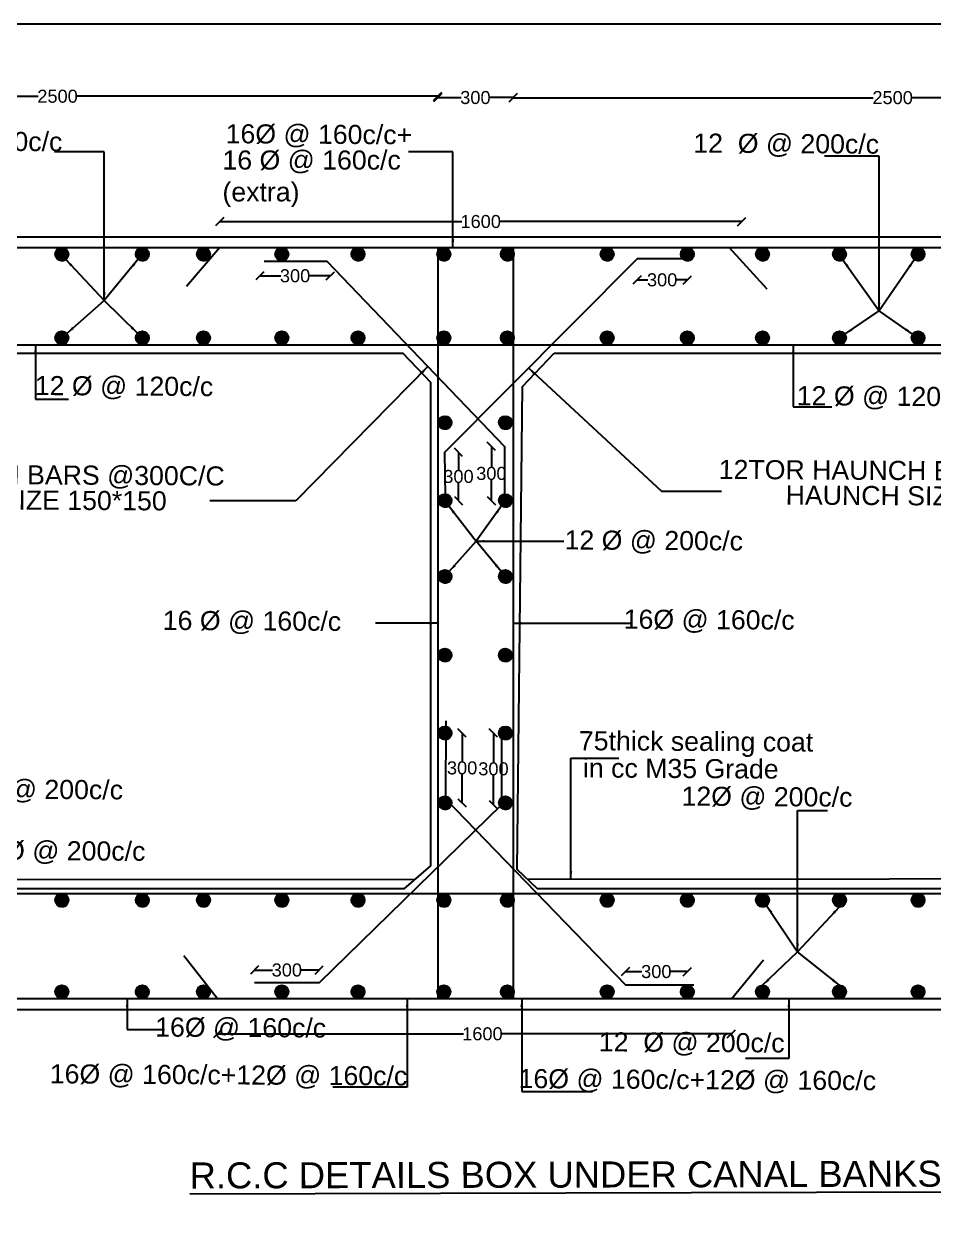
# Model space of a CAD drawing. Header units: millimetres. Extents: x 5124 to 3717425, y 2311 to 45959852.
# Drawn here: x 3690226 to 3700705, y 45945952 to 45959852 of the extents above; entities that cross this region are included whole.
import ezdxf

# ---------------------------------------------------------------- set-up
doc = ezdxf.new("R2010")
doc.units = ezdxf.units.MM
doc.header["$MEASUREMENT"] = 0
for name, color, linetype in [('DIMENSION', 7, 'Continuous'), ('DRAWING', 7, 'Continuous'), ('TEXT', 7, 'Continuous')]:
    doc.layers.add(name, color=color, linetype=linetype)
doc.styles.get("Standard").update_dxf_attribs({"font": 'arial.ttf', "height": 150})
doc.dimstyles.get("Standard").update_dxf_attribs({"dimtxt": 200, "dimasz": 110, "dimexe": 0.18, "dimexo": 0.0625, "dimgap": 0.09, "dimtad": 0, "dimtih": 1, "dimtoh": 1, "dimdec": 0, "dimzin": 0, "dimdsep": 46, "dimtxsty": 'Standard', "dimblk": 'OBLIQUE', "dimcen": 0.09, "dimse1": 1, "dimse2": 1, "dimadec": 0, "dimazin": 0, "dimtfac": 1, "dimtdec": 0, "dimtofl": 0, "dimtmove": 0, "dimatfit": 3, "dimfxl": 1, "dimtolj": 1, "dimtzin": 0, "dimarcsym": 0})

# ---------------------------------------------------------------- blocks, each defined once
blk = doc.blocks.new('_Oblique')
at = {"color": 0, "linetype": 'ByBlock', "lineweight": -2}
blk.add_line((-0.5, -0.5), (0.5, 0.5), dxfattribs=at)
blk = doc.blocks.new('*D67')
at = {"layer": 'Defpoints', "color": 0, "transparency": 16777216}
for p in [(3694989, 45959021), (3686233, 45957278), (3694989, 45957278)]:
    blk.add_point(p, dxfattribs=at)
at = {"layer": 'DIMENSION', "color": 0, "lineweight": -2, "transparency": 16777216}
for p, q in [((3686233, 45959021), (3690386, 45959021)), ((3694989, 45959021), (3690836, 45959021))]:
    blk.add_line(p, q, dxfattribs=at)
at = {"layer": 'DIMENSION', "color": 0, "lineweight": -2, "transparency": 16777216, "xscale": 95, "yscale": 95, "zscale": 95, "rotation": 180}
blk.add_blockref('_Oblique', (3686233, 45959021), dxfattribs=at)
at = {"layer": 'DIMENSION', "color": 0, "lineweight": -2, "transparency": 16777216, "xscale": 95, "yscale": 95, "zscale": 95}
blk.add_blockref('_Oblique', (3694989, 45959021), dxfattribs=at)
at = {"layer": 'DIMENSION', "color": 0, "transparency": 16777216, "insert": (3690611, 45959021), "char_height": 150, "attachment_point": 5}
blk.add_mtext('\\A1;2500', dxfattribs=at)
blk = doc.blocks.new('*D68')
at = {"layer": 'Defpoints', "color": 0, "transparency": 16777216}
for p in [(3695859, 45959006), (3694989, 45957278), (3695859, 45957278)]:
    blk.add_point(p, dxfattribs=at)
at = {"layer": 'DIMENSION', "color": 0, "lineweight": -2, "transparency": 16777216}
for p, q in [((3694989, 45959006), (3695259, 45959006)), ((3695859, 45959006), (3695590, 45959006))]:
    blk.add_line(p, q, dxfattribs=at)
at = {"layer": 'DIMENSION', "color": 0, "lineweight": -2, "transparency": 16777216, "xscale": 95, "yscale": 95, "zscale": 95, "rotation": 180}
blk.add_blockref('_Oblique', (3694989, 45959006), dxfattribs=at)
at = {"layer": 'DIMENSION', "color": 0, "lineweight": -2, "transparency": 16777216, "xscale": 95, "yscale": 95, "zscale": 95}
blk.add_blockref('_Oblique', (3695859, 45959006), dxfattribs=at)
at = {"layer": 'DIMENSION', "color": 0, "transparency": 16777216, "insert": (3695424, 45959006), "char_height": 150, "attachment_point": 5}
blk.add_mtext('\\A1;300', dxfattribs=at)
blk = doc.blocks.new('*D69')
at = {"layer": 'Defpoints', "color": 0, "transparency": 16777216}
for p in [(3704602, 45959005), (3695859, 45957238), (3704602, 45957278)]:
    blk.add_point(p, dxfattribs=at)
at = {"layer": 'DIMENSION', "color": 0, "lineweight": -2, "transparency": 16777216}
for p, q in [((3695859, 45959005), (3700005, 45959005)), ((3704602, 45959005), (3700455, 45959005))]:
    blk.add_line(p, q, dxfattribs=at)
at = {"layer": 'DIMENSION', "color": 0, "lineweight": -2, "transparency": 16777216, "xscale": 95, "yscale": 95, "zscale": 95, "rotation": 180}
blk.add_blockref('_Oblique', (3695859, 45959005), dxfattribs=at)
at = {"layer": 'DIMENSION', "color": 0, "lineweight": -2, "transparency": 16777216, "xscale": 95, "yscale": 95, "zscale": 95}
blk.add_blockref('_Oblique', (3704602, 45959005), dxfattribs=at)
at = {"layer": 'DIMENSION', "color": 0, "transparency": 16777216, "insert": (3700230, 45959005), "char_height": 150, "attachment_point": 5}
blk.add_mtext('\\A1;2500', dxfattribs=at)
blk = doc.blocks.new('*D71')
at = {"layer": 'Defpoints', "color": 0, "transparency": 16777216}
for p in [(3698490, 45957578), (3692479, 45957278), (3698490, 45957278)]:
    blk.add_point(p, dxfattribs=at)
at = {"layer": 'DIMENSION', "color": 0, "lineweight": -2, "transparency": 16777216}
for p, q in [((3692479, 45957578), (3695268, 45957578)), ((3698490, 45957578), (3695701, 45957578))]:
    blk.add_line(p, q, dxfattribs=at)
at = {"layer": 'DIMENSION', "color": 0, "lineweight": -2, "transparency": 16777216, "xscale": 95, "yscale": 95, "zscale": 95, "rotation": 180}
blk.add_blockref('_Oblique', (3692479, 45957578), dxfattribs=at)
at = {"layer": 'DIMENSION', "color": 0, "lineweight": -2, "transparency": 16777216, "xscale": 95, "yscale": 95, "zscale": 95}
blk.add_blockref('_Oblique', (3698490, 45957578), dxfattribs=at)
at = {"layer": 'DIMENSION', "color": 0, "transparency": 16777216, "insert": (3695485, 45957578), "char_height": 150, "attachment_point": 5}
blk.add_mtext('\\A1;1600', dxfattribs=at)
blk = doc.blocks.new('*D72')
at = {"layer": 'Defpoints', "color": 0, "transparency": 16777216}
for p in [(3697286, 45957150), (3697865, 45957126), (3697286, 45956906)]:
    blk.add_point(p, dxfattribs=at)
at = {"layer": 'DIMENSION', "color": 0, "lineweight": -2, "transparency": 16777216}
for p, q in [((3697286, 45956906), (3697410, 45956906)), ((3697865, 45956906), (3697741, 45956906))]:
    blk.add_line(p, q, dxfattribs=at)
at = {"layer": 'DIMENSION', "color": 0, "lineweight": -2, "transparency": 16777216, "xscale": 95, "yscale": 95, "zscale": 95, "rotation": 180}
blk.add_blockref('_Oblique', (3697286, 45956906), dxfattribs=at)
at = {"layer": 'DIMENSION', "color": 0, "lineweight": -2, "transparency": 16777216, "xscale": 95, "yscale": 95, "zscale": 95}
blk.add_blockref('_Oblique', (3697865, 45956906), dxfattribs=at)
at = {"layer": 'DIMENSION', "color": 0, "transparency": 16777216, "insert": (3697575, 45956906), "char_height": 150, "attachment_point": 5}
blk.add_mtext('\\A1;300', dxfattribs=at)
blk = doc.blocks.new('*D73')
at = {"layer": 'Defpoints', "color": 0, "transparency": 16777216}
for p in [(3692941, 45957111), (3693752, 45957081), (3693752, 45956953)]:
    blk.add_point(p, dxfattribs=at)
at = {"layer": 'DIMENSION', "color": 0, "lineweight": -2, "transparency": 16777216}
for p, q in [((3692941, 45956953), (3693181, 45956953)), ((3693752, 45956953), (3693512, 45956953))]:
    blk.add_line(p, q, dxfattribs=at)
at = {"layer": 'DIMENSION', "color": 0, "lineweight": -2, "transparency": 16777216, "xscale": 95, "yscale": 95, "zscale": 95, "rotation": 180}
blk.add_blockref('_Oblique', (3692941, 45956953), dxfattribs=at)
at = {"layer": 'DIMENSION', "color": 0, "lineweight": -2, "transparency": 16777216, "xscale": 95, "yscale": 95, "zscale": 95}
blk.add_blockref('_Oblique', (3693752, 45956953), dxfattribs=at)
at = {"layer": 'DIMENSION', "color": 0, "transparency": 16777216, "insert": (3693347, 45956953), "char_height": 150, "attachment_point": 5}
blk.add_mtext('\\A1;300', dxfattribs=at)
blk = doc.blocks.new('*D78')
at = {"layer": 'Defpoints', "color": 0, "transparency": 16777216}
for p in [(3692880, 45948956), (3692880, 45948809), (3693624, 45948809)]:
    blk.add_point(p, dxfattribs=at)
at = {"layer": 'DIMENSION', "color": 0, "lineweight": -2, "transparency": 16777216}
for p, q in [((3692880, 45948956), (3693086, 45948956)), ((3693624, 45948956), (3693417, 45948956))]:
    blk.add_line(p, q, dxfattribs=at)
at = {"layer": 'DIMENSION', "color": 0, "lineweight": -2, "transparency": 16777216, "xscale": 95, "yscale": 95, "zscale": 95, "rotation": 180}
blk.add_blockref('_Oblique', (3692880, 45948956), dxfattribs=at)
at = {"layer": 'DIMENSION', "color": 0, "lineweight": -2, "transparency": 16777216, "xscale": 95, "yscale": 95, "zscale": 95}
blk.add_blockref('_Oblique', (3693624, 45948956), dxfattribs=at)
at = {"layer": 'DIMENSION', "color": 0, "transparency": 16777216, "insert": (3693252, 45948956), "char_height": 150, "attachment_point": 5}
blk.add_mtext('\\A1;300', dxfattribs=at)
blk = doc.blocks.new('*D79')
at = {"layer": 'Defpoints', "color": 0, "transparency": 16777216}
for p in [(3695073, 45951687), (3695073, 45950882), (3695271, 45950882)]:
    blk.add_point(p, dxfattribs=at)
at = {"layer": 'DIMENSION', "color": 0, "lineweight": -2, "transparency": 16777216}
for p, q in [((3695271, 45951687), (3695271, 45951361)), ((3695271, 45950882), (3695271, 45951208))]:
    blk.add_line(p, q, dxfattribs=at)
at = {"layer": 'DIMENSION', "color": 0, "lineweight": -2, "transparency": 16777216, "xscale": 95, "yscale": 95, "zscale": 95}
for p, rotation in [((3695271, 45951687), 90), ((3695271, 45950882), 270)]:
    blk.add_blockref('_Oblique', p, dxfattribs=dict(at, rotation=rotation))
at = {"layer": 'DIMENSION', "color": 0, "transparency": 16777216, "insert": (3695271, 45951284), "char_height": 150, "attachment_point": 5}
blk.add_mtext('\\A1;300', dxfattribs=at)
blk = doc.blocks.new('*D80')
at = {"layer": 'Defpoints', "color": 0, "transparency": 16777216}
for p in [(3695632, 45951687), (3695770, 45951687), (3695723, 45950860)]:
    blk.add_point(p, dxfattribs=at)
at = {"layer": 'DIMENSION', "color": 0, "lineweight": -2, "transparency": 16777216}
for p, q in [((3695632, 45951687), (3695632, 45951350)), ((3695632, 45950860), (3695632, 45951197))]:
    blk.add_line(p, q, dxfattribs=at)
at = {"layer": 'DIMENSION', "color": 0, "lineweight": -2, "transparency": 16777216, "xscale": 95, "yscale": 95, "zscale": 95}
for p, rotation in [((3695632, 45951687), 90), ((3695632, 45950860), 270)]:
    blk.add_blockref('_Oblique', p, dxfattribs=dict(at, rotation=rotation))
at = {"layer": 'DIMENSION', "color": 0, "transparency": 16777216, "insert": (3695632, 45951273), "char_height": 150, "attachment_point": 5}
blk.add_mtext('\\A1;300', dxfattribs=at)
blk = doc.blocks.new('*D81')
at = {"layer": 'Defpoints', "color": 0, "transparency": 16777216}
for p in [(3695066, 45954919), (3695229, 45954919), (3695073, 45954364)]:
    blk.add_point(p, dxfattribs=at)
at = {"layer": 'DIMENSION', "color": 0, "lineweight": -2, "transparency": 16777216}
for p, q in [((3695229, 45954919), (3695229, 45954718)), ((3695229, 45954364), (3695229, 45954565))]:
    blk.add_line(p, q, dxfattribs=at)
at = {"layer": 'DIMENSION', "color": 0, "lineweight": -2, "transparency": 16777216, "xscale": 95, "yscale": 95, "zscale": 95}
for p, rotation in [((3695229, 45954919), 90), ((3695229, 45954364), 270)]:
    blk.add_blockref('_Oblique', p, dxfattribs=dict(at, rotation=rotation))
at = {"layer": 'DIMENSION', "color": 0, "transparency": 16777216, "insert": (3695229, 45954641), "char_height": 150, "attachment_point": 5}
blk.add_mtext('\\A1;300', dxfattribs=at)
blk = doc.blocks.new('*D82')
at = {"layer": 'Defpoints', "color": 0, "transparency": 16777216}
for p in [(3695757, 45954989), (3695608, 45954364), (3695770, 45954364)]:
    blk.add_point(p, dxfattribs=at)
at = {"layer": 'DIMENSION', "color": 0, "lineweight": -2, "transparency": 16777216}
for p, q in [((3695608, 45954989), (3695608, 45954753)), ((3695608, 45954364), (3695608, 45954600))]:
    blk.add_line(p, q, dxfattribs=at)
at = {"layer": 'DIMENSION', "color": 0, "lineweight": -2, "transparency": 16777216, "xscale": 95, "yscale": 95, "zscale": 95}
for p, rotation in [((3695608, 45954989), 90), ((3695608, 45954364), 270)]:
    blk.add_blockref('_Oblique', p, dxfattribs=dict(at, rotation=rotation))
at = {"layer": 'DIMENSION', "color": 0, "transparency": 16777216, "insert": (3695608, 45954676), "char_height": 150, "attachment_point": 5}
blk.add_mtext('\\A1;300', dxfattribs=at)
blk = doc.blocks.new('*D89')
at = {"layer": 'Defpoints', "color": 0, "transparency": 16777216}
for p in [(3692453, 45948625), (3698373, 45948625), (3698373, 45948221)]:
    blk.add_point(p, dxfattribs=at)
at = {"layer": 'DIMENSION', "color": 0, "lineweight": -2, "transparency": 16777216}
for p, q in [((3692453, 45948221), (3695288, 45948221)), ((3698373, 45948221), (3695722, 45948221))]:
    blk.add_line(p, q, dxfattribs=at)
at = {"layer": 'DIMENSION', "color": 0, "lineweight": -2, "transparency": 16777216, "xscale": 95, "yscale": 95, "zscale": 95, "rotation": 180}
blk.add_blockref('_Oblique', (3692453, 45948221), dxfattribs=at)
at = {"layer": 'DIMENSION', "color": 0, "lineweight": -2, "transparency": 16777216, "xscale": 95, "yscale": 95, "zscale": 95}
blk.add_blockref('_Oblique', (3698373, 45948221), dxfattribs=at)
at = {"layer": 'DIMENSION', "color": 0, "transparency": 16777216, "insert": (3695505, 45948221), "char_height": 150, "attachment_point": 5}
blk.add_mtext('\\A1;1600', dxfattribs=at)
blk = doc.blocks.new('*D90')
at = {"layer": 'Defpoints', "color": 0, "transparency": 16777216}
for p in [(3697865, 45948938), (3697151, 45948784), (3697865, 45948780)]:
    blk.add_point(p, dxfattribs=at)
at = {"layer": 'DIMENSION', "color": 0, "lineweight": -2, "transparency": 16777216}
for p, q in [((3697151, 45948938), (3697343, 45948938)), ((3697865, 45948938), (3697674, 45948938))]:
    blk.add_line(p, q, dxfattribs=at)
at = {"layer": 'DIMENSION', "color": 0, "lineweight": -2, "transparency": 16777216, "xscale": 95, "yscale": 95, "zscale": 95, "rotation": 180}
blk.add_blockref('_Oblique', (3697151, 45948938), dxfattribs=at)
at = {"layer": 'DIMENSION', "color": 0, "lineweight": -2, "transparency": 16777216, "xscale": 95, "yscale": 95, "zscale": 95}
blk.add_blockref('_Oblique', (3697865, 45948938), dxfattribs=at)
at = {"layer": 'DIMENSION', "color": 0, "transparency": 16777216, "insert": (3697508, 45948938), "char_height": 150, "attachment_point": 5}
blk.add_mtext('\\A1;300', dxfattribs=at)

msp = doc.modelspace()

# ---------------------------------------------------------------- hatches: boundary and pattern name
at = {"layer": 'DRAWING'}
h = msp.add_hatch(dxfattribs=at)
h.set_pattern_fill('ANSI31', color=256, style=0)
h.set_pattern_definition([(45, (96544.22576, 12203.57814), (-0.08838834764832, 0.08838834764832), [])])
h.paths.add_polyline_path([(3690736.5, 45957202, 0.9586945), (3690585.3, 45957208.4), (3690585.3, 45957195.7, 0.9586945)])
h = msp.add_hatch(dxfattribs=at)
h.set_pattern_fill('ANSI31', color=256, style=0)
h.set_pattern_definition([(45, (97471.30287, 12203.57814), (-0.08838834764832, 0.08838834764832), [])])
h.paths.add_polyline_path([(3691663.6, 45957202, 0.9586945), (3691512.4, 45957208.4), (3691512.4, 45957195.7, 0.9586945)])
h = msp.add_hatch(dxfattribs=at)
h.set_pattern_fill('ANSI31', color=256, style=0)
h.set_pattern_definition([(45, (98175.15782, 12203.57814), (-0.08838834764832, 0.08838834764832), [])])
h.paths.add_polyline_path([(3692367.4, 45957202, 0.9586945), (3692216.2, 45957208.4), (3692216.2, 45957195.7, 0.9586945)])
h = msp.add_hatch(dxfattribs=at)
h.set_pattern_fill('ANSI31', color=256, style=0)
h.set_pattern_definition([(45, (99078.16056, 12203.57814), (-0.08838834764832, 0.08838834764832), [])])
h.paths.add_polyline_path([(3693270.4, 45957202, 0.9586945), (3693119.2, 45957208.4), (3693119.2, 45957195.7, 0.9586945)])
h = msp.add_hatch(dxfattribs=at)
h.set_pattern_fill('ANSI31', color=256, style=0)
h.set_pattern_definition([(45, (99955.52195, 12203.57814), (-0.08838834764832, 0.08838834764832), [])])
h.paths.add_polyline_path([(3694147.8, 45957202, 0.9586945), (3693996.6, 45957208.4), (3693996.6, 45957195.7, 0.9586945)])
h = msp.add_hatch(dxfattribs=at)
h.set_pattern_fill('ANSI31', color=256, style=0)
h.set_pattern_definition([(45, (100944.42319, 12203.57814), (-0.08838834764832, 0.08838834764832), [])])
h.paths.add_polyline_path([(3695136.7, 45957202, 0.9586945), (3694985.5, 45957208.4), (3694985.5, 45957195.7, 0.9586945)])
h = msp.add_hatch(dxfattribs=at)
h.set_pattern_fill('ANSI31', color=256, style=0)
h.set_pattern_definition([(45, (101675.77136, 12203.57814), (-0.08838834764832, 0.08838834764832), [])])
h.paths.add_polyline_path([(3695868.1, 45957202, 0.9586945), (3695716.8, 45957208.4), (3695716.8, 45957195.7, 0.9586945)])
h = msp.add_hatch(dxfattribs=at)
h.set_pattern_fill('ANSI31', color=256, style=0)
h.set_pattern_definition([(45, (102825.64328, 12203.57814), (-0.08838834764832, 0.08838834764832), [])])
h.paths.add_polyline_path([(3697017.9, 45957202, 0.9586945), (3696866.7, 45957208.4), (3696866.7, 45957195.7, 0.9586945)])
h = msp.add_hatch(dxfattribs=at)
h.set_pattern_fill('ANSI31', color=256, style=0)
h.set_pattern_definition([(45, (103748.44683, 12203.57814), (-0.08838834764832, 0.08838834764832), [])])
h.paths.add_polyline_path([(3697940.7, 45957202, 0.9586945), (3697789.5, 45957208.4), (3697789.5, 45957195.7, 0.9586945)])
h = msp.add_hatch(dxfattribs=at)
h.set_pattern_fill('ANSI31', color=256, style=0)
h.set_pattern_definition([(45, (104615.12433, 12203.57814), (-0.08838834764832, 0.08838834764832), [])])
h.paths.add_polyline_path([(3698807.4, 45957202, 0.9586945), (3698656.2, 45957208.4), (3698656.2, 45957195.7, 0.9586945)])
h = msp.add_hatch(dxfattribs=at)
h.set_pattern_fill('ANSI31', color=256, style=0)
h.set_pattern_definition([(45, (105500.89038, 12203.57814), (-0.08838834764832, 0.08838834764832), [])])
h.paths.add_polyline_path([(3699693.2, 45957202, 0.9586945), (3699542, 45957208.4), (3699542, 45957195.7, 0.9586945)])
h = msp.add_hatch(dxfattribs=at)
h.set_pattern_fill('ANSI31', color=256, style=0)
h.set_pattern_definition([(45, (106406.3148, 12203.57814), (-0.08838834764832, 0.08838834764832), [])])
h.paths.add_polyline_path([(3700598.6, 45957202, 0.9586945), (3700447.4, 45957208.4), (3700447.4, 45957195.7, 0.9586945)])
h = msp.add_hatch(dxfattribs=at)
h.set_pattern_fill('ANSI31', color=256, style=0)
h.set_pattern_definition([(45, (96544.22576, 11239.71504), (-0.08838834764832, 0.08838834764832), [])])
h.paths.add_polyline_path([(3690736.5, 45956238.2, 0.9586945), (3690585.3, 45956244.6), (3690585.3, 45956231.8, 0.9586945)])
h = msp.add_hatch(dxfattribs=at)
h.set_pattern_fill('ANSI31', color=256, style=0)
h.set_pattern_definition([(45, (97471.30287, 11239.71504), (-0.08838834764832, 0.08838834764832), [])])
h.paths.add_polyline_path([(3691663.6, 45956238.2, 0.9586945), (3691512.4, 45956244.6), (3691512.4, 45956231.8, 0.9586945)])
h = msp.add_hatch(dxfattribs=at)
h.set_pattern_fill('ANSI31', color=256, style=0)
h.set_pattern_definition([(45, (98175.15782, 11239.71504), (-0.08838834764832, 0.08838834764832), [])])
h.paths.add_polyline_path([(3692367.4, 45956238.2, 0.9586945), (3692216.2, 45956244.6), (3692216.2, 45956231.8, 0.9586945)])
h = msp.add_hatch(dxfattribs=at)
h.set_pattern_fill('ANSI31', color=256, style=0)
h.set_pattern_definition([(45, (99078.16056, 11239.71504), (-0.08838834764832, 0.08838834764832), [])])
h.paths.add_polyline_path([(3693270.4, 45956238.2, 0.9586945), (3693119.2, 45956244.6), (3693119.2, 45956231.8, 0.9586945)])
h = msp.add_hatch(dxfattribs=at)
h.set_pattern_fill('ANSI31', color=256, style=0)
h.set_pattern_definition([(45, (99955.52195, 11239.71504), (-0.08838834764832, 0.08838834764832), [])])
h.paths.add_polyline_path([(3694147.8, 45956238.2, 0.9586945), (3693996.6, 45956244.6), (3693996.6, 45956231.8, 0.9586945)])
h = msp.add_hatch(dxfattribs=at)
h.set_pattern_fill('ANSI31', color=256, style=0)
h.set_pattern_definition([(45, (100944.42319, 11239.71504), (-0.08838834764832, 0.08838834764832), [])])
h.paths.add_polyline_path([(3695136.7, 45956238.2, 0.9586945), (3694985.5, 45956244.6), (3694985.5, 45956231.8, 0.9586945)])
h = msp.add_hatch(dxfattribs=at)
h.set_pattern_fill('ANSI31', color=256, style=0)
h.set_pattern_definition([(45, (101675.77136, 11239.71504), (-0.08838834764832, 0.08838834764832), [])])
h.paths.add_polyline_path([(3695868.1, 45956238.2, 0.9586945), (3695716.8, 45956244.6), (3695716.8, 45956231.8, 0.9586945)])
h = msp.add_hatch(dxfattribs=at)
h.set_pattern_fill('ANSI31', color=256, style=0)
h.set_pattern_definition([(45, (102825.64328, 11239.71504), (-0.08838834764832, 0.08838834764832), [])])
h.paths.add_polyline_path([(3697017.9, 45956238.2, 0.9586945), (3696866.7, 45956244.6), (3696866.7, 45956231.8, 0.9586945)])
h = msp.add_hatch(dxfattribs=at)
h.set_pattern_fill('ANSI31', color=256, style=0)
h.set_pattern_definition([(45, (103748.44683, 11239.71504), (-0.08838834764832, 0.08838834764832), [])])
h.paths.add_polyline_path([(3697940.7, 45956238.2, 0.9586945), (3697789.5, 45956244.6), (3697789.5, 45956231.8, 0.9586945)])
h = msp.add_hatch(dxfattribs=at)
h.set_pattern_fill('ANSI31', color=256, style=0)
h.set_pattern_definition([(45, (104615.12433, 11239.71504), (-0.08838834764832, 0.08838834764832), [])])
h.paths.add_polyline_path([(3698807.4, 45956238.2, 0.9586945), (3698656.2, 45956244.6), (3698656.2, 45956231.8, 0.9586945)])
h = msp.add_hatch(dxfattribs=at)
h.set_pattern_fill('ANSI31', color=256, style=0)
h.set_pattern_definition([(45, (105500.89038, 11239.71504), (-0.08838834764832, 0.08838834764832), [])])
h.paths.add_polyline_path([(3699693.2, 45956238.2, 0.9586945), (3699542, 45956244.6), (3699542, 45956231.8, 0.9586945)])
h = msp.add_hatch(dxfattribs=at)
h.set_pattern_fill('ANSI31', color=256, style=0)
h.set_pattern_definition([(45, (106406.3148, 11239.71504), (-0.08838834764832, 0.08838834764832), [])])
h.paths.add_polyline_path([(3700598.6, 45956238.2, 0.9586945), (3700447.4, 45956244.6), (3700447.4, 45956231.8, 0.9586945)])
h = msp.add_hatch(dxfattribs=at)
h.set_pattern_fill('ANSI31', color=256, style=0)
h.set_pattern_definition([(45, (100956.93516, 10263.52618), (-0.08838834764832, 0.08838834764832), [])])
h.paths.add_polyline_path([(3695149.2, 45955262, 0.9586945), (3694998, 45955268.4), (3694998, 45955255.6, 0.9586945)])
h = msp.add_hatch(dxfattribs=at)
h.set_pattern_fill('ANSI31', color=256, style=0)
h.set_pattern_definition([(45, (101653.24015, 10263.52618), (-0.08838834764832, 0.08838834764832), [])])
h.paths.add_polyline_path([(3695845.5, 45955262, 0.9586945), (3695694.3, 45955268.4), (3695694.3, 45955255.6, 0.9586945)])
h = msp.add_hatch(dxfattribs=at)
h.set_pattern_fill('ANSI31', color=256, style=0)
h.set_pattern_definition([(45, (100956.93516, 9365.62005), (-0.08838834764832, 0.08838834764832), [])])
h.paths.add_polyline_path([(3695149.2, 45954364.1, 0.9586945), (3694998, 45954370.5), (3694998, 45954357.7, 0.9586945)])
h = msp.add_hatch(dxfattribs=at)
h.set_pattern_fill('ANSI31', color=256, style=0)
h.set_pattern_definition([(45, (101653.24015, 9365.62005), (-0.08838834764832, 0.08838834764832), [])])
h.paths.add_polyline_path([(3695845.5, 45954364.1, 0.9586945), (3695694.3, 45954370.5), (3695694.3, 45954357.7, 0.9586945)])
h = msp.add_hatch(dxfattribs=at)
h.set_pattern_fill('ANSI31', color=256, style=0)
h.set_pattern_definition([(45, (100956.93516, 8491.03357), (-0.08838834764832, 0.08838834764832), [])])
h.paths.add_polyline_path([(3695149.2, 45953489.5, 0.9586945), (3694998, 45953495.9), (3694998, 45953483.1, 0.9586945)])
h = msp.add_hatch(dxfattribs=at)
h.set_pattern_fill('ANSI31', color=256, style=0)
h.set_pattern_definition([(45, (101653.24015, 8491.03357), (-0.08838834764832, 0.08838834764832), [])])
h.paths.add_polyline_path([(3695845.5, 45953489.5, 0.9586945), (3695694.3, 45953495.9), (3695694.3, 45953483.1, 0.9586945)])
h = msp.add_hatch(dxfattribs=at)
h.set_pattern_fill('ANSI31', color=256, style=0)
h.set_pattern_definition([(45, (100956.93516, 7585.92675), (-0.08838834764832, 0.08838834764832), [])])
h.paths.add_polyline_path([(3695149.2, 45952584.4, 0.9586945), (3694998, 45952590.8), (3694998, 45952578, 0.9586945)])
h = msp.add_hatch(dxfattribs=at)
h.set_pattern_fill('ANSI31', color=256, style=0)
h.set_pattern_definition([(45, (101653.24015, 7585.92675), (-0.08838834764832, 0.08838834764832), [])])
h.paths.add_polyline_path([(3695845.5, 45952584.4, 0.9586945), (3695694.3, 45952590.8), (3695694.3, 45952578, 0.9586945)])
h = msp.add_hatch(dxfattribs=at)
h.set_pattern_fill('ANSI31', color=256, style=0)
h.set_pattern_definition([(45, (100956.93516, 6688.08668), (-0.08838834764832, 0.08838834764832), [])])
h.paths.add_polyline_path([(3695149.2, 45951686.5, 0.9586945), (3694998, 45951692.9), (3694998, 45951680.2, 0.9586945)])
h = msp.add_hatch(dxfattribs=at)
h.set_pattern_fill('ANSI31', color=256, style=0)
h.set_pattern_definition([(45, (101653.24015, 6688.08668), (-0.08838834764832, 0.08838834764832), [])])
h.paths.add_polyline_path([(3695845.5, 45951686.5, 0.9586945), (3695694.3, 45951692.9), (3695694.3, 45951680.2, 0.9586945)])
h = msp.add_hatch(dxfattribs=at)
h.set_pattern_fill('ANSI31', color=256, style=0)
h.set_pattern_definition([(45, (100956.93516, 5883.4592), (-0.08838834764832, 0.08838834764832), [])])
h.paths.add_polyline_path([(3695149.2, 45950881.9, 0.9586945), (3694998, 45950888.3), (3694998, 45950875.5, 0.9586945)])
h = msp.add_hatch(dxfattribs=at)
h.set_pattern_fill('ANSI31', color=256, style=0)
h.set_pattern_definition([(45, (101653.24015, 5883.4592), (-0.08838834764832, 0.08838834764832), [])])
h.paths.add_polyline_path([(3695845.5, 45950881.9, 0.9586945), (3695694.3, 45950888.3), (3695694.3, 45950875.5, 0.9586945)])
h = msp.add_hatch(dxfattribs=at)
h.set_pattern_fill('ANSI31', color=256, style=0)
h.set_pattern_definition([(45, (96544.22576, 4761.27471), (-0.08838834764832, 0.08838834764832), [])])
h.paths.add_polyline_path([(3690736.5, 45949759.7, 0.9586945), (3690585.3, 45949766.1), (3690585.3, 45949753.3, 0.9586945)])
h = msp.add_hatch(dxfattribs=at)
h.set_pattern_fill('ANSI31', color=256, style=0)
h.set_pattern_definition([(45, (97471.30287, 4761.27471), (-0.08838834764832, 0.08838834764832), [])])
h.paths.add_polyline_path([(3691663.6, 45949759.7, 0.9586945), (3691512.4, 45949766.1), (3691512.4, 45949753.3, 0.9586945)])
h = msp.add_hatch(dxfattribs=at)
h.set_pattern_fill('ANSI31', color=256, style=0)
h.set_pattern_definition([(45, (98175.15782, 4761.27471), (-0.08838834764832, 0.08838834764832), [])])
h.paths.add_polyline_path([(3692367.4, 45949759.7, 0.9586945), (3692216.2, 45949766.1), (3692216.2, 45949753.3, 0.9586945)])
h = msp.add_hatch(dxfattribs=at)
h.set_pattern_fill('ANSI31', color=256, style=0)
h.set_pattern_definition([(45, (99078.16056, 4761.27471), (-0.08838834764832, 0.08838834764832), [])])
h.paths.add_polyline_path([(3693270.4, 45949759.7, 0.9586945), (3693119.2, 45949766.1), (3693119.2, 45949753.3, 0.9586945)])
h = msp.add_hatch(dxfattribs=at)
h.set_pattern_fill('ANSI31', color=256, style=0)
h.set_pattern_definition([(45, (99955.52195, 4761.27471), (-0.08838834764832, 0.08838834764832), [])])
h.paths.add_polyline_path([(3694147.8, 45949759.7, 0.9586945), (3693996.6, 45949766.1), (3693996.6, 45949753.3, 0.9586945)])
h = msp.add_hatch(dxfattribs=at)
h.set_pattern_fill('ANSI31', color=256, style=0)
h.set_pattern_definition([(45, (100944.42319, 4761.27471), (-0.08838834764832, 0.08838834764832), [])])
h.paths.add_polyline_path([(3695136.7, 45949759.7, 0.9586945), (3694985.5, 45949766.1), (3694985.5, 45949753.3, 0.9586945)])
h = msp.add_hatch(dxfattribs=at)
h.set_pattern_fill('ANSI31', color=256, style=0)
h.set_pattern_definition([(45, (101675.77136, 4761.27471), (-0.08838834764832, 0.08838834764832), [])])
h.paths.add_polyline_path([(3695868.1, 45949759.7, 0.9586945), (3695716.8, 45949766.1), (3695716.8, 45949753.3, 0.9586945)])
h = msp.add_hatch(dxfattribs=at)
h.set_pattern_fill('ANSI31', color=256, style=0)
h.set_pattern_definition([(45, (102825.64328, 4761.27471), (-0.08838834764832, 0.08838834764832), [])])
h.paths.add_polyline_path([(3697017.9, 45949759.7, 0.9586945), (3696866.7, 45949766.1), (3696866.7, 45949753.3, 0.9586945)])
h = msp.add_hatch(dxfattribs=at)
h.set_pattern_fill('ANSI31', color=256, style=0)
h.set_pattern_definition([(45, (103748.44683, 4761.27471), (-0.08838834764832, 0.08838834764832), [])])
h.paths.add_polyline_path([(3697940.7, 45949759.7, 0.9586945), (3697789.5, 45949766.1), (3697789.5, 45949753.3, 0.9586945)])
h = msp.add_hatch(dxfattribs=at)
h.set_pattern_fill('ANSI31', color=256, style=0)
h.set_pattern_definition([(45, (104615.12433, 4761.27471), (-0.08838834764832, 0.08838834764832), [])])
h.paths.add_polyline_path([(3698807.4, 45949759.7, 0.9586945), (3698656.2, 45949766.1), (3698656.2, 45949753.3, 0.9586945)])
h = msp.add_hatch(dxfattribs=at)
h.set_pattern_fill('ANSI31', color=256, style=0)
h.set_pattern_definition([(45, (105500.89038, 4761.27471), (-0.08838834764832, 0.08838834764832), [])])
h.paths.add_polyline_path([(3699693.2, 45949759.7, 0.9586945), (3699542, 45949766.1), (3699542, 45949753.3, 0.9586945)])
h = msp.add_hatch(dxfattribs=at)
h.set_pattern_fill('ANSI31', color=256, style=0)
h.set_pattern_definition([(45, (106406.3148, 4761.27471), (-0.08838834764832, 0.08838834764832), [])])
h.paths.add_polyline_path([(3700598.6, 45949759.7, 0.9586945), (3700447.4, 45949766.1), (3700447.4, 45949753.3, 0.9586945)])
h = msp.add_hatch(dxfattribs=at)
h.set_pattern_fill('ANSI31', color=256, style=0)
h.set_pattern_definition([(45, (96544.22576, 3706.07645), (-0.08838834764832, 0.08838834764832), [])])
h.paths.add_polyline_path([(3690736.5, 45948704.5, 0.9586945), (3690585.3, 45948710.9), (3690585.3, 45948698.2, 0.9586945)])
h = msp.add_hatch(dxfattribs=at)
h.set_pattern_fill('ANSI31', color=256, style=0)
h.set_pattern_definition([(45, (97471.30287, 3706.07645), (-0.08838834764832, 0.08838834764832), [])])
h.paths.add_polyline_path([(3691663.6, 45948704.5, 0.9586945), (3691512.4, 45948710.9), (3691512.4, 45948698.2, 0.9586945)])
h = msp.add_hatch(dxfattribs=at)
h.set_pattern_fill('ANSI31', color=256, style=0)
h.set_pattern_definition([(45, (98175.15782, 3706.07645), (-0.08838834764832, 0.08838834764832), [])])
h.paths.add_polyline_path([(3692367.4, 45948704.5, 0.9586945), (3692216.2, 45948710.9), (3692216.2, 45948698.2, 0.9586945)])
h = msp.add_hatch(dxfattribs=at)
h.set_pattern_fill('ANSI31', color=256, style=0)
h.set_pattern_definition([(45, (99078.16056, 3706.07645), (-0.08838834764832, 0.08838834764832), [])])
h.paths.add_polyline_path([(3693270.4, 45948704.5, 0.9586945), (3693119.2, 45948710.9), (3693119.2, 45948698.2, 0.9586945)])
h = msp.add_hatch(dxfattribs=at)
h.set_pattern_fill('ANSI31', color=256, style=0)
h.set_pattern_definition([(45, (99955.52195, 3706.07645), (-0.08838834764832, 0.08838834764832), [])])
h.paths.add_polyline_path([(3694147.8, 45948704.5, 0.9586945), (3693996.6, 45948710.9), (3693996.6, 45948698.2, 0.9586945)])
h = msp.add_hatch(dxfattribs=at)
h.set_pattern_fill('ANSI31', color=256, style=0)
h.set_pattern_definition([(45, (100944.42319, 3706.07645), (-0.08838834764832, 0.08838834764832), [])])
h.paths.add_polyline_path([(3695136.7, 45948704.5, 0.9586945), (3694985.5, 45948710.9), (3694985.5, 45948698.2, 0.9586945)])
h = msp.add_hatch(dxfattribs=at)
h.set_pattern_fill('ANSI31', color=256, style=0)
h.set_pattern_definition([(45, (101675.77136, 3706.07645), (-0.08838834764832, 0.08838834764832), [])])
h.paths.add_polyline_path([(3695868.1, 45948704.5, 0.9586945), (3695716.8, 45948710.9), (3695716.8, 45948698.2, 0.9586945)])
h = msp.add_hatch(dxfattribs=at)
h.set_pattern_fill('ANSI31', color=256, style=0)
h.set_pattern_definition([(45, (102825.64328, 3706.07645), (-0.08838834764832, 0.08838834764832), [])])
h.paths.add_polyline_path([(3697017.9, 45948704.5, 0.9586945), (3696866.7, 45948710.9), (3696866.7, 45948698.2, 0.9586945)])
h = msp.add_hatch(dxfattribs=at)
h.set_pattern_fill('ANSI31', color=256, style=0)
h.set_pattern_definition([(45, (103748.44683, 3706.07645), (-0.08838834764832, 0.08838834764832), [])])
h.paths.add_polyline_path([(3697940.7, 45948704.5, 0.9586945), (3697789.5, 45948710.9), (3697789.5, 45948698.2, 0.9586945)])
h = msp.add_hatch(dxfattribs=at)
h.set_pattern_fill('ANSI31', color=256, style=0)
h.set_pattern_definition([(45, (104615.12433, 3706.07645), (-0.08838834764832, 0.08838834764832), [])])
h.paths.add_polyline_path([(3698807.4, 45948704.5, 0.9586945), (3698656.2, 45948710.9), (3698656.2, 45948698.2, 0.9586945)])
h = msp.add_hatch(dxfattribs=at)
h.set_pattern_fill('ANSI31', color=256, style=0)
h.set_pattern_definition([(45, (105500.89038, 3706.07645), (-0.08838834764832, 0.08838834764832), [])])
h.paths.add_polyline_path([(3699693.2, 45948704.5, 0.9586945), (3699542, 45948710.9), (3699542, 45948698.2, 0.9586945)])
h = msp.add_hatch(dxfattribs=at)
h.set_pattern_fill('ANSI31', color=256, style=0)
h.set_pattern_definition([(45, (106406.3148, 3706.07645), (-0.08838834764832, 0.08838834764832), [])])
h.paths.add_polyline_path([(3700598.6, 45948704.5, 0.9586945), (3700447.4, 45948710.9), (3700447.4, 45948698.2, 0.9586945)])

# ---------------------------------------------------------------- linework, layer by layer
at = {"layer": 'DIMENSION'}
for points in [[(3685118.9, 45957402.7), (3705679, 45957402.7), (3705679, 45948499.8), (3685118.9, 45948499.8)], [(3685244.1, 45957277.5), (3705553.9, 45957277.5), (3705553.9, 45948625), (3685244.1, 45948625)]]:
    msp.add_lwpolyline(points, close=True, dxfattribs=at)
for points in [[(3692479, 45957277.5), (3692095, 45956831.7)], [(3694989.4, 45957277.5), (3694989.4, 45948625)], [(3695858.8, 45957277.5), (3695858.8, 45948625)], [(3698346.6, 45957277.5), (3698781.5, 45956801.4)], [(3685244.1, 45956158.6), (3705553.9, 45956158.6)], [(3685244.1, 45949838.8), (3705553.9, 45949838.8)], [(3692452.8, 45948625), (3692064.9, 45949118.3)], [(3698373.2, 45948625), (3698740.7, 45949075.5)]]:
    msp.add_lwpolyline(points, dxfattribs=at)
at = {"layer": 'DRAWING'}
msp.add_lwpolyline([(3717166.2, 45959852.3), (3680718.4, 45959852.3), (3680718.4, 45932051.3), (3717166.2, 45932051.3)], close=True, dxfattribs=at)
for points in [[(3692991, 45957122.7), (3693682.9, 45957122.7), (3693712.3, 45957122.7), (3695757.4, 45954988.8), (3695757.4, 45954309.1)], [(3697909.6, 45957150.2), (3697285.8, 45957150.2), (3695066.5, 45954918.8), (3695074, 45954409.6)], [(3686538.8, 45956060.8), (3694586.7, 45956060.8), (3694906.1, 45955728.7), (3694906.1, 45950156.7), (3694598.1, 45949889.8), (3686511, 45949889.8), (3686275.5, 45950112.4), (3686275.5, 45955801.1), (3686538.8, 45956060.8)], [(3696332.6, 45956063.6), (3704216.8, 45956063.2), (3704536.1, 45955731), (3704536.1, 45950159.1), (3704228.1, 45949892.2), (3696141, 45949892.2), (3695905.5, 45950114.8), (3695965.7, 45955678.7), (3696332.6, 45956063.6)], [(3695083.3, 45951827.7), (3695078.4, 45950929.3), (3697151.1, 45948784), (3697939.9, 45948784)], [(3695723.1, 45951618.1), (3695723.1, 45950860.3), (3693623.6, 45948809.3), (3692880, 45948809.3)], [(3686393.2, 45950001.1), (3694727.8, 45950002.2)], [(3696023.3, 45950003.5), (3704364.3, 45950010.2)]]:
    msp.add_lwpolyline(points, dxfattribs=at)
for centre in [(3690660.8, 45957202), (3691587.8, 45957202), (3692291.7, 45957202), (3693194.7, 45957202), (3694072.1, 45957202), (3695061, 45957202), (3695792.3, 45957202), (3696942.2, 45957202), (3697865, 45957202), (3698731.7, 45957202), (3699617.4, 45957202), (3700522.9, 45957202), (3690660.8, 45956238.2), (3691587.8, 45956238.2), (3692291.7, 45956238.2), (3693194.7, 45956238.2), (3694072.1, 45956238.2), (3695061, 45956238.2), (3695792.3, 45956238.2), (3696942.2, 45956238.2), (3697865, 45956238.2), (3698731.7, 45956238.2), (3699617.4, 45956238.2), (3700522.9, 45956238.2), (3695073.5, 45955262), (3695769.8, 45955262), (3695073.5, 45954364.1), (3695769.8, 45954364.1), (3695073.5, 45953489.5), (3695769.8, 45953489.5), (3695073.5, 45952584.4), (3695769.8, 45952584.4), (3695073.5, 45951686.5), (3695769.8, 45951686.5), (3695073.5, 45950881.9), (3695769.8, 45950881.9), (3690660.8, 45949759.7), (3691587.8, 45949759.7), (3692291.7, 45949759.7), (3693194.7, 45949759.7), (3694072.1, 45949759.7), (3695061, 45949759.7), (3695792.3, 45949759.7), (3696942.2, 45949759.7), (3697865, 45949759.7), (3698731.7, 45949759.7), (3699617.4, 45949759.7), (3700522.9, 45949759.7), (3690660.8, 45948704.5), (3691587.8, 45948704.5), (3692291.7, 45948704.5), (3693194.7, 45948704.5), (3694072.1, 45948704.5), (3695061, 45948704.5), (3695792.3, 45948704.5), (3696942.2, 45948704.5), (3697865, 45948704.5), (3698731.7, 45948704.5), (3699617.4, 45948704.5), (3700522.9, 45948704.5)]:
    msp.add_circle(centre, 75.7, dxfattribs=at)

# ---------------------------------------------------------------- texts
for s, p in [('12  Ø @ 200c/c ', (3688526, 45958400.5)), ('16Ø @ 160c/c+ ', (3692546.7, 45958480.4)), ('12  Ø @ 200c/c ', (3697933.1, 45958372.8)), ('12 Ø @ 120c/c ', (3690348.9, 45955579.7)), ('12 Ø @ 120c/c ', (3699125.7, 45955462.6)), ('12TOR HAUNCH BARS @300C/C', (3698226.6, 45954613.5)), ('12TOR HAUNCH BARS @300C/C', (3687783.9, 45954565.6)), (' HAUNCH SIZE 150*150', (3688469.1, 45954270.8)), (' HAUNCH SIZE 150*150', (3698911.8, 45954318.6)), ('12 Ø @ 200c/c ', (3696450.7, 45953801.4)), ('16 Ø @ 160c/c ', (3691822.5, 45952874.9)), ('16Ø @ 160c/c ', (3697131.9, 45952888.9)), ('75thick sealing coat', (3696615.5, 45951488.6)), ('in cc M35 Grade', (3696662, 45951174.9)), ('12Ø @ 200c/c ', (3689395.6, 45950934)), ('12Ø @ 200c/c ', (3697797.6, 45950849.7)), ('16Ø @ 200c/c ', (3689653.3, 45950226.9)), ('16Ø @ 160c/c ', (3691735, 45948190.4)), ('12  Ø @ 200c/c ', (3696845.2, 45948019.7)), ('16Ø @ 160c/c+12Ø @ 160c/c', (3690521.3, 45947651.3)), ('16Ø @ 160c/c+12Ø @ 160c/c', (3695921.2, 45947596.7))]:
    msp.add_text(s, height=220, rotation=359.65712, dxfattribs=at).set_placement(p)
at = {"layer": 'DRAWING', "insert": (3692510.3, 45958397), "char_height": 220, "width": 2656.815, "attachment_point": 1}
msp.add_mtext('16 Ø @ 160c/c (extra)', dxfattribs=at)
at = {"layer": 'TEXT'}
msp.add_text('%%UR.C.C DETAILS BOX UNDER CANAL BANKS', height=300, rotation=0.1412, dxfattribs=at).set_placement((3692132.8, 45946439.4))

# ---------------------------------------------------------------- dimensions: what is measured, and where the dimension line sits
at = {"layer": 'DIMENSION'}
for base, p1, p2, text, picture, middle in [((3694989.4, 45959021), (3686233.3, 45957277.5), (3694989.4, 45957277.5), '2500', '*D67', (3690611.4, 45959021)), ((3695858.8, 45959005.6), (3694989.4, 45957277.5), (3695858.8, 45957277.5), '300', '*D68', (3695424.1, 45959005.6)), ((3704601.7, 45959005.1), (3695858.8, 45957238.3), (3704601.7, 45957277.5), '2500', '*D69', (3700230.2, 45959005.1)), ((3698490.3, 45957578), (3692479, 45957277.5), (3698490.3, 45957277.5), '1600', '*D71', (3695484.7, 45957578)), ((3693752.5, 45956953.1), (3692941.5, 45957111.2), (3693752.5, 45957080.8), '300', '*D73', (3693347, 45956953.1)), ((3697285.8, 45956905.8), (3697865, 45957126.3), (3697285.8, 45957150.2), '300', '*D72', (3697575.4, 45956905.8)), ((3692880, 45948955.7), (3693623.6, 45948809.3), (3692880, 45948809.3), '300', '*D78', (3693251.8, 45948955.7)), ((3697865.4, 45948938), (3697151.1, 45948784), (3697865.4, 45948780.3), '300', '*D90', (3697508.3, 45948938))]:
    dim = msp.add_linear_dim(base=base, p1=p1, p2=p2, text=text, dimstyle='Standard', override={"dimasz": 95, "dimfxl": 2000, "dimarcsym": 1}, dxfattribs=at)
    dim.commit()
    dim.dimension.update_dxf_attribs({"geometry": picture, "text_midpoint": middle})
for base, p1, p2, picture, middle in [((3695608.1, 45954364.1), (3695757.4, 45954988.8), (3695769.8, 45954364.1), '*D82', (3695608.1, 45954676.5)), ((3695228.7, 45954918.8), (3695073.5, 45954364.1), (3695066.5, 45954918.8), '*D81', (3695228.7, 45954641.4)), ((3695271.3, 45950881.9), (3695073.5, 45951686.5), (3695073.5, 45950881.9), '*D79', (3695271.3, 45951284.2)), ((3695631.7, 45951686.5), (3695723.1, 45950860.3), (3695769.8, 45951686.5), '*D80', (3695631.7, 45951273.4))]:
    dim = msp.add_linear_dim(base=base, p1=p1, p2=p2, angle=90, text='300', dimstyle='Standard', override={"dimasz": 95, "dimfxl": 2000, "dimarcsym": 1}, dxfattribs=at)
    dim.commit()
    dim.dimension.update_dxf_attribs({"geometry": picture, "text_midpoint": middle})
dim = msp.add_linear_dim(base=(3698373.2, 45948221.4), p1=(3692452.8, 45948625), p2=(3698373.2, 45948625), text='1600', dimstyle='Standard', override={"dimasz": 95, "dimfxl": 2000, "dimarcsym": 1}, dxfattribs=at)
dim.commit()
dim.dimension.update_dxf_attribs({"geometry": '*D89', "text_midpoint": (3695505.2, 45948221.4), "dimtype": 160})

# ---------------------------------------------------------------- leaders
at = {"layer": 'DRAWING'}
for points in [[(3691149.6, 45956667.7), (3691149.6, 45958381.8), (3690574.4, 45958381.8)], [(3695164.8, 45957277.5), (3695164.8, 45958380.7), (3694653.5, 45958380.7)], [(3700074.1, 45956548.4), (3700074.1, 45958329.6), (3699447, 45958329.6)], [(3690705.9, 45957141.2), (3691149.6, 45956667.7)], [(3691539.8, 45957143.5), (3691149.6, 45956667.7)], [(3699656.9, 45957137.4), (3700074.1, 45956548.4)], [(3700480, 45957139.6), (3700074.1, 45956548.4)], [(3690717.7, 45956288.2), (3691149.6, 45956667.7)], [(3691533.7, 45956291.2), (3691149.6, 45956667.7)], [(3699680.1, 45956280.7), (3700074.1, 45956548.4)], [(3700460.6, 45956281.2), (3700074.1, 45956548.4)], [(3690356.9, 45956158.6), (3690356.9, 45955534.1), (3690737, 45955534.1)], [(3699085.5, 45956158.6), (3699085.5, 45955442.5), (3699530.5, 45955442.5)], [(3694876.8, 45955907.7), (3693355.8, 45954360.5), (3692364.2, 45954360.5)], [(3696033.9, 45955891.5), (3697569.1, 45954474.4), (3698259.8, 45954474.4)], [(3695116.4, 45954301.7), (3695432.2, 45953895.9)], [(3695725.5, 45954302.6), (3695432.2, 45953895.9)], [(3695123.6, 45953546.3), (3695432.2, 45953895.9)], [(3695432.2, 45953895.9), (3696443.3, 45953895.9)], [(3695721.4, 45953547.8), (3695432.2, 45953895.9)], [(3694989.4, 45952951.2), (3694272.8, 45952951.2)], [(3695858.8, 45952951.2), (3697223.9, 45952951.2)], [(3696524.2, 45950003.9), (3696524.2, 45951397.4), (3697076.9, 45951397.4)], [(3699134.2, 45949164.3), (3699134.2, 45950794.3), (3699479.2, 45950794.3)], [(3698778.9, 45949700.5), (3699134.2, 45949164.3)], [(3699617.4, 45949684), (3699134.2, 45949164.3)], [(3698731.7, 45948780.3), (3699134.2, 45949164.3)], [(3699617.4, 45948780.3), (3699134.2, 45949164.3)], [(3691412.6, 45948625), (3691412.6, 45948269.9), (3691841.1, 45948269.9)], [(3694637.6, 45948625), (3694637.6, 45947605.2), (3693780.7, 45947605.2)], [(3695957.4, 45948625), (3695957.4, 45947555.6), (3696771.4, 45947555.6)], [(3699034.5, 45948625), (3699034.5, 45947937.5), (3698535.1, 45947937.5)]]:
    msp.add_leader(points, dimstyle='Standard', override={"dimasz": 95, "dimgap": 0.09, "dimtad": 0, "dimfxl": 2000, "dimarcsym": 1}, dxfattribs=at)

doc.saveas('drawing.dxf')
